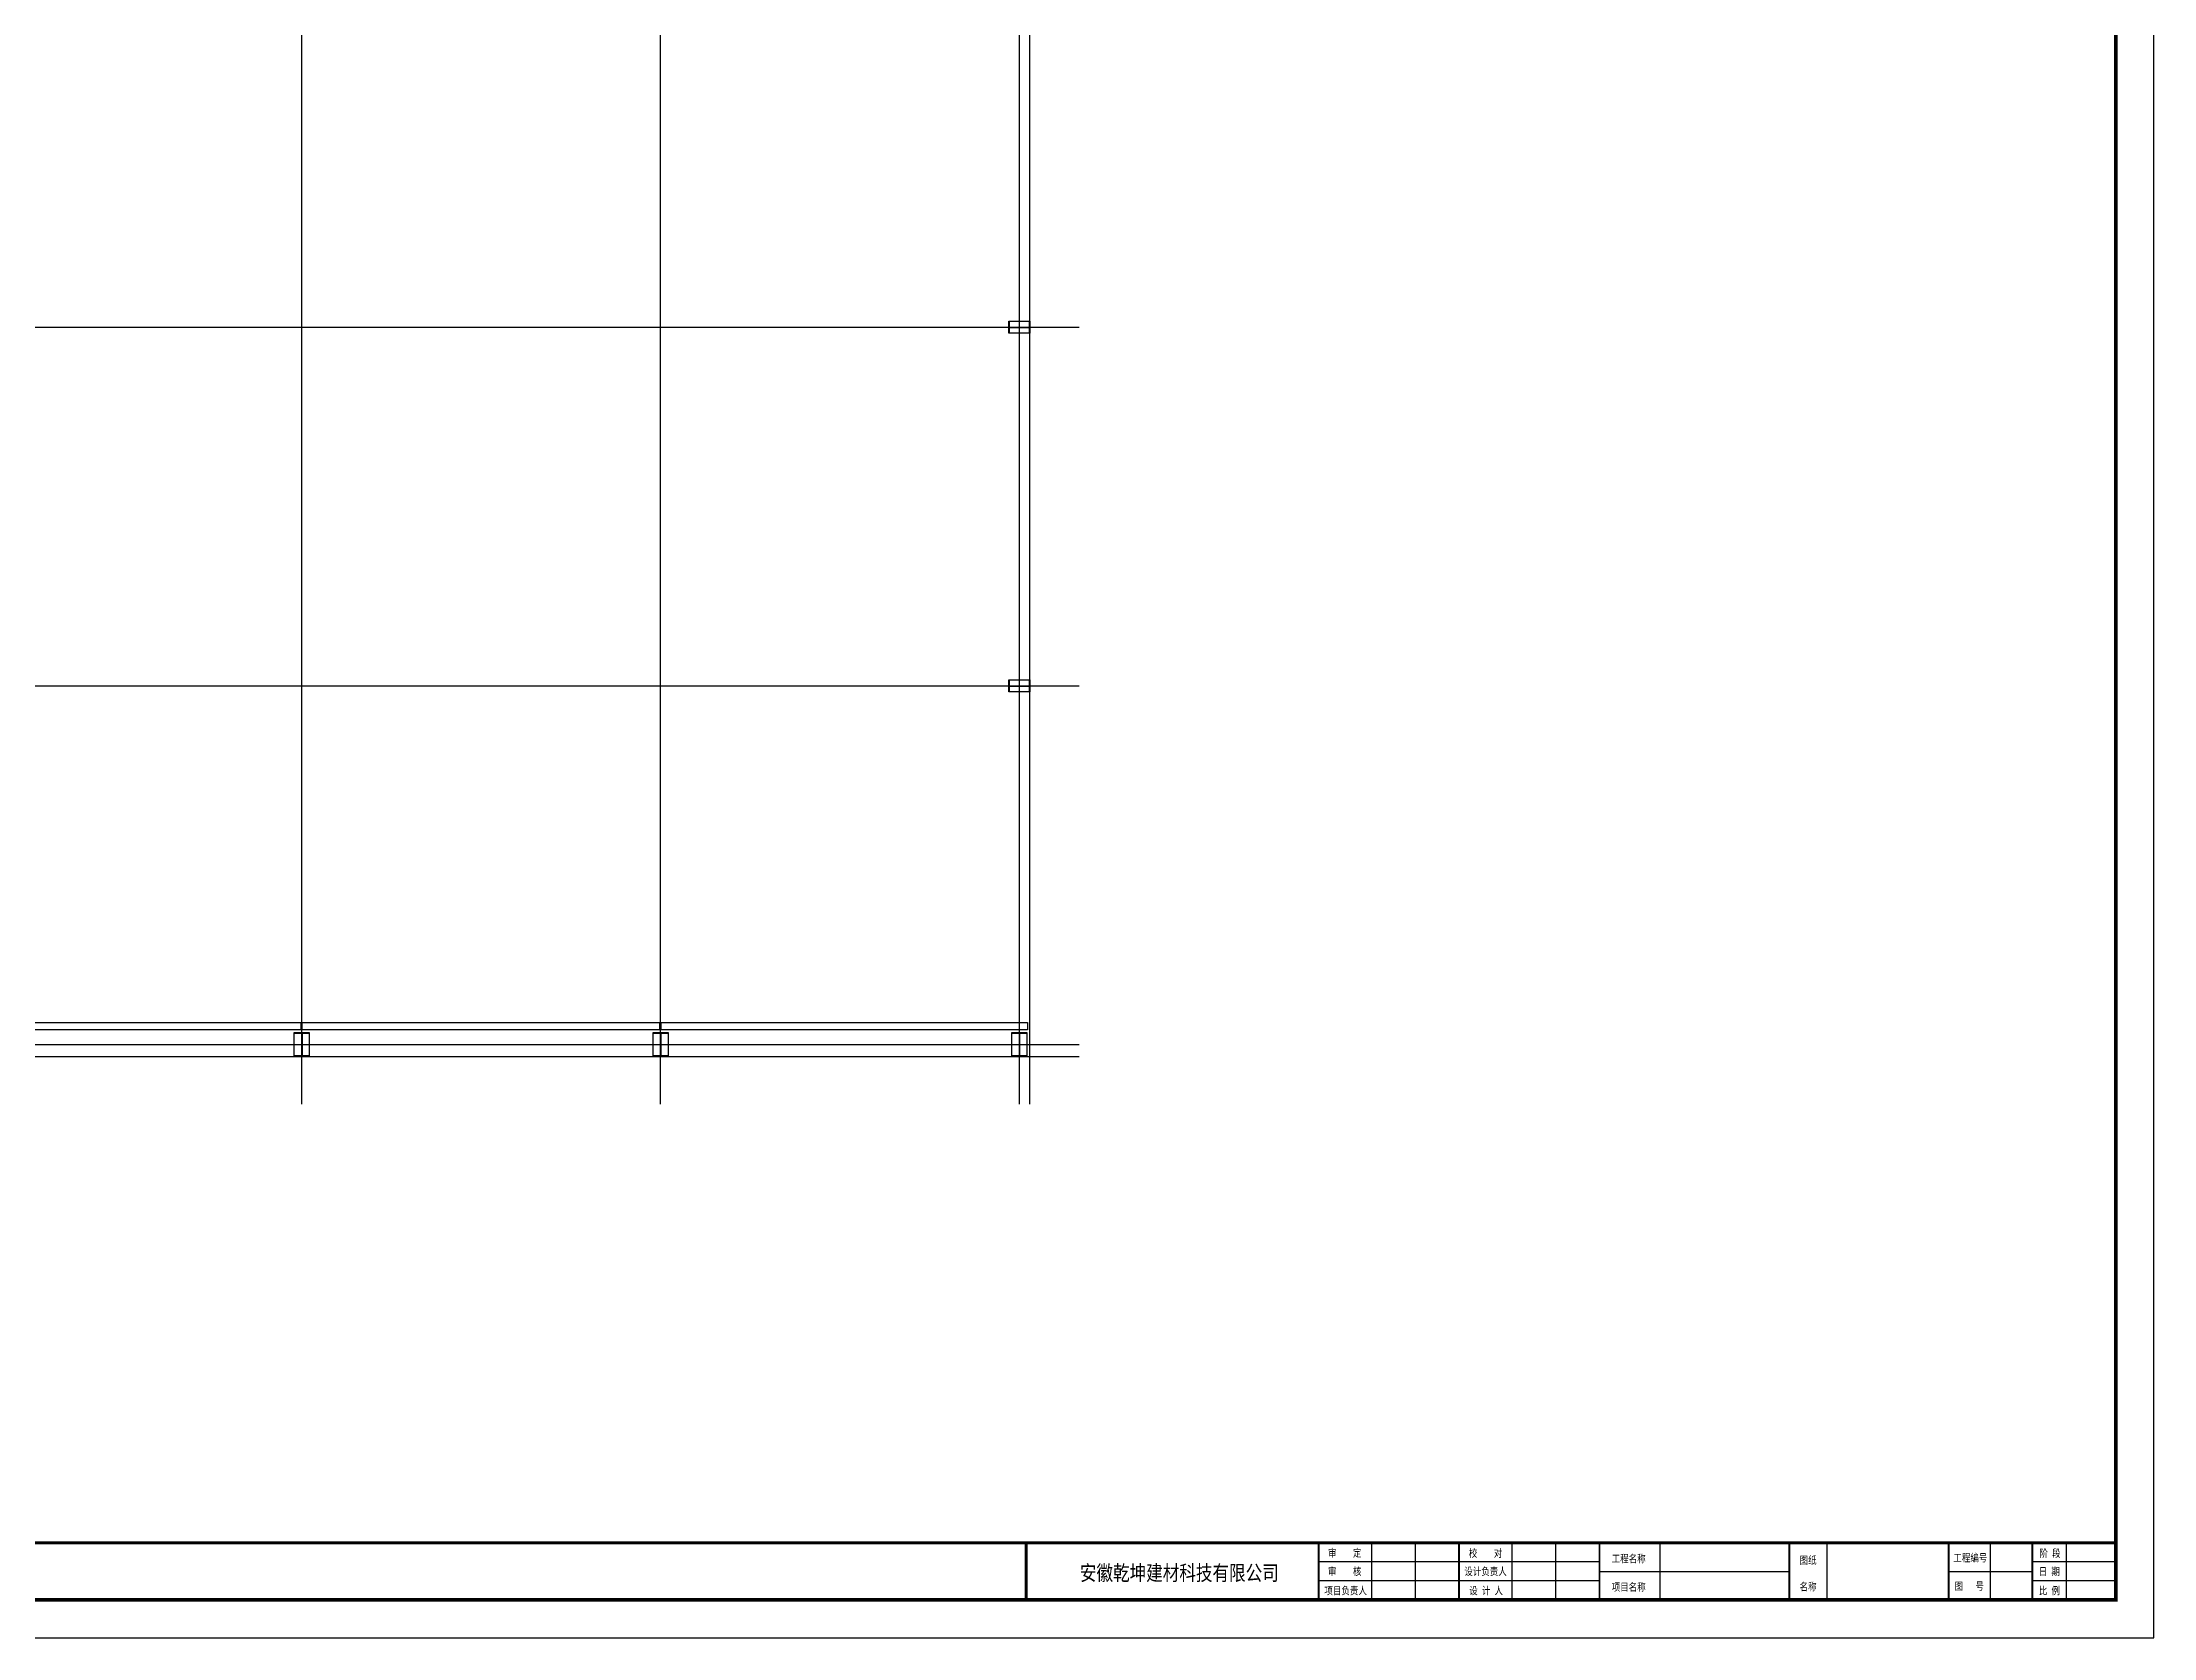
# Model space of a CAD drawing. Extents: x -125668 to 750753, y -248879 to 73241.
# Drawn here: x 201349 to 236659, y -3260 to 23434 of the extents above; entities that cross this region are included whole.
import ezdxf

# ---------------------------------------------------------------- set-up
doc = ezdxf.new("R2010")
doc.units = 0
doc.header["$LTSCALE"] = 1000
doc.header["$MEASUREMENT"] = 0
for name, color, linetype in [('_TCH_MASK', 7, 'Continuous'), ('DOTE', 1, 'Continuous'), ('PUB_TITLE', 4, 'Continuous')]:
    doc.layers.add(name, color=color, linetype=linetype)
doc.styles.get("Standard").update_dxf_attribs({"font": 'gbenor.shx', "bigfont": 'gbcbig.shx'})
doc.styles.add('图框', font='')
doc.styles.get('图框').set_extended_font_data('SimSun')

# ---------------------------------------------------------------- blocks, each defined once
blk = doc.blocks.new('新块')
for p, q in [((-8240, 400), (-8240, 1000)), ((-7780, 400), (-7780, 1000)), ((-6760, 400), (-6760, 1000)), ((-6300, 400), (-6300, 1000)), ((-5200, 400), (-5200, 1000)), ((-3440, 400), (-3440, 1000)), ((-1720, 400), (-1720, 1000)), ((-920, 400), (-920, 1000)), ((-400, 400), (-400, 1000)), ((-5840, 800), (-8800, 800)), ((-5840, 700), (-3840, 700)), ((-2160, 700), (-1280, 700)), ((-400, 800), (-1280, 800)), ((-5840, 600), (-8800, 600)), ((-400, 600), (-1280, 600))]:
    blk.add_line(p, q)
for points, const_width in [([(-11880, 400), (-11880, 1000), (-400, 1000)], 32), ([(-8800, 400), (-8800, 1000)], 20), ([(-7320, 400), (-7320, 1000)], 20), ([(-5840, 400), (-5840, 1000)], 20), ([(-3840, 400), (-3840, 1000)], 20), ([(-2160, 400), (-2160, 1000)], 20), ([(-1280, 400), (-1280, 1000)], 20)]:
    blk.add_lwpolyline(points, dxfattribs=dict(const_width=const_width))
at = {"layer": 'PUB_TITLE'}
blk.add_lwpolyline([(-47560, 0), (0, 0), (0, 33640), (-47560, 33640)], close=True, dxfattribs=at)
at = {"layer": 'PUB_TITLE', "const_width": 40}
blk.add_lwpolyline([(-46560, 400), (-400, 400), (-400, 33240), (-46560, 33240)], close=True, dxfattribs=at)
at = {"layer": 'PUB_TITLE', "const_width": 32}
blk.add_lwpolyline([(-400, 1000), (-46560, 1000)], dxfattribs=at)
at = {"style": '图框', "width": 0.8}
for s, height, p in [('审    定', 80, (-8701, 854)), ('校    对', 80, (-7217, 851)), ('工程编号', 80, (-2112, 803)), ('阶 段', 80, (-1205, 851)), ('安徽乾坤建材科技有限公司', 160, (-11315, 604)), ('审    核', 80, (-8702, 659)), ('设计负责人', 80, (-7265, 659)), ('工程名称', 80, (-5712, 794)), ('图纸', 80, (-3732, 778)), ('日 期', 80, (-1212, 659)), ('项目负责人', 80, (-8739, 457)), ('设 计 人', 80, (-7213, 457)), ('项目名称', 80, (-5712, 494)), ('名称', 80, (-3732, 498)), ('图   号', 80, (-2098, 504)), ('比 例', 80, (-1211, 457))]:
    blk.add_text(s, height=height, dxfattribs=at).set_placement(p)
for tag, p in [('审定人', (-8147, 838)), ('校对', (-6621, 837)), ('工程名称', (-5026, 781)), ('阶段', (-810, 832)), ('审核人', (-8147, 641)), ('设计负责人', (-6745, 649)), ('图名', (-3347, 649)), ('日期', (-905, 632)), ('项目负责人', (-8228, 444)), ('设计人', (-6659, 447)), ('项目名称', (-5026, 479)), ('图号', (-1657, 502)), ('比例', (-810, 446))]:
    blk.add_attdef(tag, p, '', height=120)

msp = doc.modelspace()

# ---------------------------------------------------------------- linework, layer by layer
for p, q in [((217514.3, 18766), (217864.3, 18766)), ((217514.3, 18566), (217514.3, 18766)), ((217524.3, 18566), (217524.3, 18766)), ((217854.3, 18766), (217854.3, 18566)), ((217864.3, 18766), (217864.3, 18566)), ((217864.3, 18566), (217514.3, 18566)), ((217524.3, 18669), (217854.3, 18669)), ((217524.3, 18663), (217854.3, 18663)), ((217514.3, 12766), (217864.3, 12766)), ((217514.3, 12566), (217514.3, 12766)), ((217524.3, 12566), (217524.3, 12766)), ((217854.3, 12766), (217854.3, 12566)), ((217864.3, 12766), (217864.3, 12566)), ((217864.3, 12566), (217514.3, 12566)), ((217524.3, 12669), (217854.3, 12669)), ((217524.3, 12663), (217854.3, 12663)), ((205564.3, 6866), (205814.3, 6866)), ((205564.3, 6466), (205564.3, 6866)), ((205564.3, 6854), (205814.3, 6854)), ((205685.3, 6854), (205685.3, 6478)), ((205693.3, 6854), (205693.3, 6478)), ((205814.3, 6866), (205814.3, 6466)), ((211564.3, 6866), (211814.3, 6866)), ((211564.3, 6466), (211564.3, 6866)), ((211564.3, 6854), (211814.3, 6854)), ((211685.3, 6854), (211685.3, 6478)), ((211693.3, 6854), (211693.3, 6478)), ((211814.3, 6866), (211814.3, 6466)), ((217564.3, 6866), (217814.3, 6866)), ((217564.3, 6466), (217564.3, 6866)), ((217564.3, 6854), (217814.3, 6854)), ((217685.3, 6854), (217685.3, 6478)), ((217693.3, 6854), (217693.3, 6478)), ((217814.3, 6866), (217814.3, 6466)), ((205814.3, 6478), (205564.3, 6478)), ((205814.3, 6466), (205564.3, 6466)), ((211814.3, 6478), (211564.3, 6478)), ((211814.3, 6466), (211564.3, 6466)), ((217814.3, 6478), (217564.3, 6478)), ((217814.3, 6466), (217564.3, 6466))]:
    msp.add_line(p, q)
for points in [[(199696.5, 7034.9), (205670.9, 7034.9), (205670.9, 6911.2), (199696.5, 6911.2)], [(205696.5, 7034.9), (211670.9, 7034.9), (211670.9, 6911.2), (205696.5, 6911.2)], [(211696.5, 7034.9), (217825.4, 7034.9), (217825.4, 6911.2), (211696.5, 6911.2)]]:
    msp.add_lwpolyline(points, close=True)
at = {"layer": 'DOTE'}
for p, q in [((205689.3, 5666), (205689.3, 43666)), ((211689.3, 5666), (211689.3, 43666)), ((217689.3, 5666), (217689.3, 43666)), ((217864.3, 5666), (217864.3, 43666)), ((179074.3, 18666), (218689.3, 18666)), ((179074.3, 12666), (218689.3, 12666)), ((179074.3, 6666), (218689.3, 6666)), ((179074.3, 6466), (218689.3, 6466))]:
    msp.add_line(p, q, dxfattribs=at)

# ---------------------------------------------------------------- block references
at = {"layer": '_TCH_MASK', "color": 0, "lineweight": 15, "xscale": 1.587037197983591, "yscale": 1.587037197733252, "zscale": 1.587037197782295}
msp.add_blockref('新块', (236658.7, -3259.8), dxfattribs=at)

doc.saveas('drawing.dxf')
